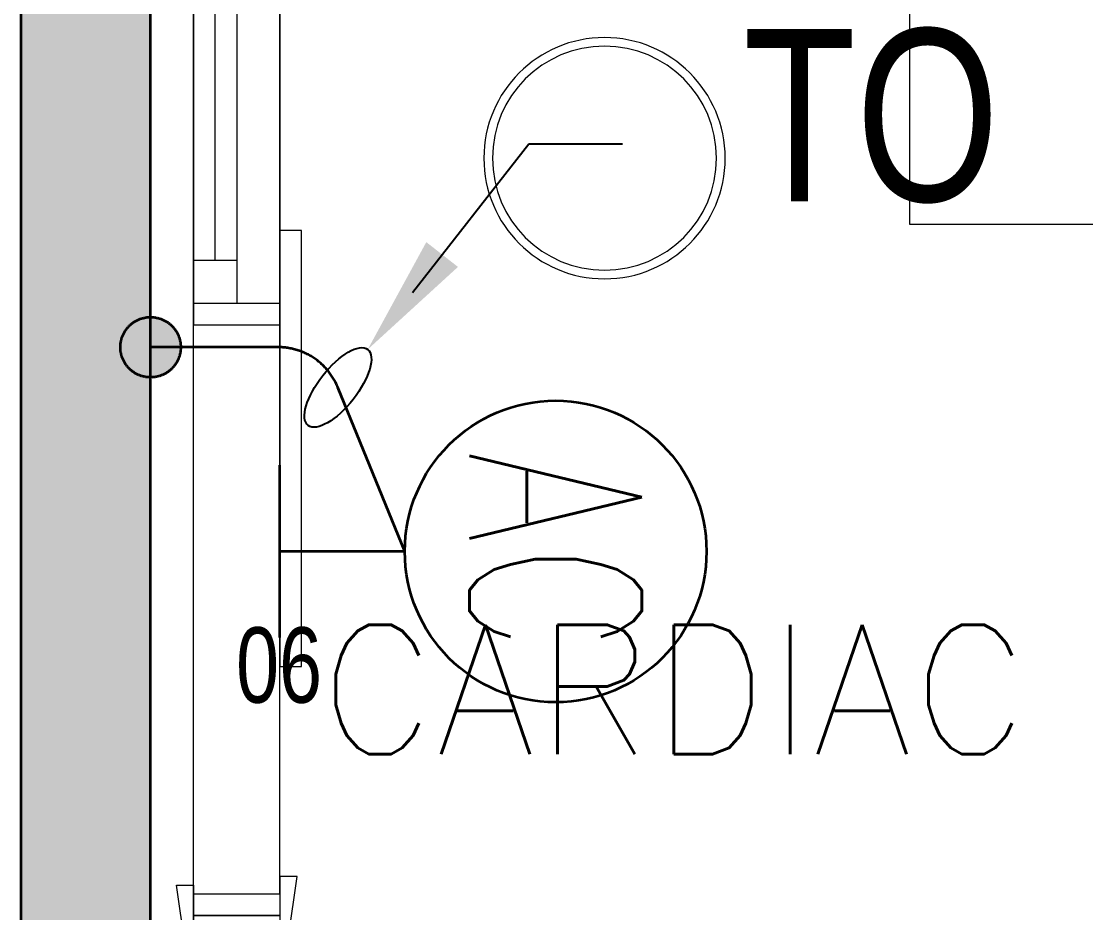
# Model space of a CAD drawing. Header units: inches. Extents: x -12418 to 242017, y -29325 to 19878.
# Drawn here: x 31150 to 32384, y -5289 to -4255 of the extents above; entities that cross this region are included whole.
import ezdxf
from ezdxf import colors
from ezdxf.entities.mleader import LeaderData, LeaderLine
from ezdxf.enums import TextEntityAlignment as Align
from ezdxf.math import Vec2, Vec3

# ---------------------------------------------------------------- set-up
doc = ezdxf.new("R2010")
doc.units = ezdxf.units.IN
doc.header["$LTSCALE"] = 25
doc.header["$MEASUREMENT"] = 0
doc.linetypes.add('DASHDOT', pattern=[25.4, 12.7, -6.35, 0, -6.35])
doc.linetypes.add('HIDDEN', pattern=[9.525, 6.35, -3.175])
doc.layers.get('0').update_dxf_attribs({"color": 8})
for name, color, linetype, lineweight in [('00-Ground Floor$0$72_EGR_BASE_TEXT', 252, 'Continuous', 5), ('00-Ground Floor$0$72_EGR_EQP_TAG', 142, 'Continuous', 5), ('00-Ground Floor$0$Aluminum', 251, 'Continuous', 5), ('00-Ground Floor$0$LOADING', 253, 'Continuous', 5), ('00-Ground Floor$0$Walls', 251, 'Continuous', 5), ('00-Ground Floor$0$Wooden Joinery', 251, 'Continuous', 5), ('E-LITE-CIRC', 6, 'Continuous', 25), ('E-LITE-CLNG-CNDT', 6, 'DASHDOT', 35), ('E-POWR-CIRC-NUMB', 6, 'Continuous', 25), ('E-POWR-CLNG-CNDT', 6, 'DASHDOT', 35), ('E-POWR-FLOR-CNDT', 6, 'HIDDEN', 25), ('E-POWR-WALL', 4, 'Continuous', 35), ('T-CABL-TRAY', 60, 'Continuous', 35)]:
    doc.layers.add(name, color=color, linetype=linetype, lineweight=lineweight)
doc.layers.add('E-POWR-IDEN', color=101, linetype='Continuous')
doc.styles.add('00-Ground Floor$0$SIMPLEX', font='SIMPLEX.shx', dxfattribs={"height": 150})
doc.styles.add('00-Ground Floor$0$X3G_ENTITY_257CFD', font='swisscl.ttf', dxfattribs={"height": 200})
doc.styles.add('DC_Simplex', font='SIMPLEX.shx', dxfattribs={"width": 0.7})

# ---------------------------------------------------------------- blocks, each defined once
blk = doc.blocks.new('00-Ground Floor$0$A$C72370EFE')
at = {"layer": '00-Ground Floor$0$Wooden Joinery'}
for p, q in [((-0.01, -0.03), (-0.01, -0.07)), ((0, -0.03), (-0.01, -0.03)), ((0.04, -0.03), (0.05, -0.03)), ((0.05, -0.03), (0.05, -0.07)), ((-0.01, -0.04), (-0.02, -0.04)), ((0.05, -0.04), (0.06, -0.04)), ((-0.01, -0.06), (-0.02, -0.06)), ((0.05, -0.06), (0.06, -0.06)), ((-0.05, -0.07), (-0.05, -0.16)), ((-0.03, -0.07), (-0.03, -0.16)), ((0, -0.07), (-0.01, -0.07)), ((0.04, -0.07), (0.05, -0.07)), ((0.07, -0.07), (0.07, -0.16)), ((0.09, -0.07), (0.09, -0.16)), ((-0.01, -0.17), (-0.02, -0.17)), ((-0.01, -0.17), (-0.01, -0.19)), ((0.05, -0.17), (0.06, -0.17)), ((0.05, -0.17), (0.05, -0.19)), ((-0.01, -0.19), (-0.02, -0.19)), ((0.05, -0.19), (0.06, -0.19))]:
    blk.add_line(p, q, dxfattribs=at)
for centre, radius, start, end in [((-0.02, -0.07), 0.03, 90, 180), ((0.06, -0.07), 0.03, 0, 90), ((-0.02, -0.07), 0.01, 90, 180), ((0.06, -0.07), 0.01, 0, 90), ((-0.02, -0.16), 0.03, 180, 270), ((-0.02, -0.16), 0.01, 180, 270), ((0.06, -0.16), 0.01, 270, 0), ((0.06, -0.16), 0.03, 270, 0)]:
    blk.add_arc(centre, radius, start, end, dxfattribs=at)
blk = doc.blocks.new('00-Ground Floor$0$A$C5DAD61B4')
at = {"layer": '00-Ground Floor$0$Wooden Joinery'}
for points in [[(80, 959.1), (80, 969.1), (10, 979.1), (10, 959.1)], [(940, 959.1), (940, 969.1), (1010, 979.1), (1010, 959.1)], [(70, 859.1), (70, 849.1), (0, 839.1), (0, 859.1)], [(120, 859.1), (120, 0), (80, 0), (80, 859.1)], [(950, 859.1), (950, 849.1), (1020, 839.1), (1020, 859.1)]]:
    blk.add_lwpolyline(points, close=True, dxfattribs=at)
for points in [[(45, 859.1), (45, 959.1), (20, 959.1), (20, 859.1), (45, 859.1)], [(45, 859.1), (80, 859.1), (80, 899.1), (90, 899.1), (90, 959.1), (45, 959.1), (45, 859.1)], [(975, 859.1), (940, 859.1), (940, 899.1), (930, 899.1), (930, 959.1), (975, 959.1), (975, 859.1)], [(975, 859.1), (975, 959.1), (1000, 959.1), (1000, 859.1), (975, 859.1)]]:
    blk.add_lwpolyline(points, dxfattribs=at)
blk.add_arc((80, 859.1), 860, 272.666, 0, dxfattribs=at)
at = {"layer": '00-Ground Floor$0$Wooden Joinery', "xscale": 999.9999999998854, "yscale": 999.9999999998854, "zscale": 999.9999999998854, "rotation": 180}
blk.add_blockref('00-Ground Floor$0$A$C72370EFE', (120, 0), dxfattribs=at)
blk = doc.blocks.new('00-Ground Floor$0$WM00001-P')
at = {"layer": '00-Ground Floor$0$LOADING'}
for radius in [0.14, 0.13]:
    blk.add_circle((0, 0), radius, dxfattribs=at)
blk = doc.blocks.new('00-Ground Floor$0$GF21043-P')
at = {"color": 0}
for p, q in [((-0.8, 0.75), (-0.8, 0)), ((-0.8, 0), (0.8, 0))]:
    blk.add_line(p, q, dxfattribs=at)
blk = doc.blocks.new('00-Ground Floor$0$A$C37be4daf')
at = {"layer": '00-Ground Floor$0$Aluminum'}
for p, q in [((1416, 598.2), (216, 598.2)), ((241, 498.2), (241, 598.2)), ((291, 548.2), (291, 598.2)), ((291, 573.2), (1341, 573.2)), ((1391, 548.2), (241, 548.2)), ((1416, 498.2), (216, 498.2))]:
    blk.add_line(p, q, dxfattribs=at)
at = {"layer": '00-Ground Floor$0$Walls'}
blk.add_line((216, 498.2), (216, 598.2), dxfattribs=at)
blk = doc.blocks.new('00-Ground Floor')
at = {"layer": '00-Ground Floor$0$LOADING', "elevation": 0}
blk.add_lwpolyline([(31449.5, -5003.5), (31474.5, -5003.5), (31474.5, -4497.5), (31449.5, -4497.5), (31449.5, -5003.5)], dxfattribs=at)
at = {"layer": '00-Ground Floor$0$Walls'}
for p, q in [((31349.5, -5267.4, 0), (31349.5, -2747.4, 0)), ((31449.5, -5267.4, 0), (31449.5, -2847.4, 0)), ((31349.5, -5267.4, 0), (31449.5, -5267.4, 0))]:
    blk.add_line(p, q, dxfattribs=at)
at = {"rotation": 90}
blk.add_blockref('00-Ground Floor$0$A$C37be4daf', (31947.7, -4823.4, 0), dxfattribs=at)
at = {"layer": '00-Ground Floor$0$LOADING', "extrusion": (-2.34183e-18, -2.24019e-05, 1), "xscale": -1000, "yscale": 1000, "zscale": 1000, "rotation": 270}
blk.add_blockref('00-Ground Floor$0$GF21043-P', (32180.4, -3690.7, 0.1), dxfattribs=at)
at = {"layer": '00-Ground Floor$0$LOADING', "extrusion": (2.33844e-18, 2.24019e-05, -1), "xscale": 1000, "yscale": 1000, "zscale": 1000, "rotation": 90.0000000000004}
blk.add_blockref('00-Ground Floor$0$WM00001-P', (-31826.2, -4413.6, -0.1), dxfattribs=at)
at = {"layer": '00-Ground Floor$0$Wooden Joinery', "rotation": 89.99999999999999}
blk.add_blockref('00-Ground Floor$0$A$C5DAD61B4', (32308.6, -6267.4, 0), dxfattribs=at)
at = {"layer": '00-Ground Floor$0$72_EGR_BASE_TEXT', "insert": (33549, -4955.2), "char_height": 150, "attachment_point": 2, "style": '00-Ground Floor$0$SIMPLEX'}
blk.add_mtext('CARDIAC CONSULT/EXAM ROOM/ECG (2)', dxfattribs=at)
at = {"layer": '00-Ground Floor$0$72_EGR_EQP_TAG', "insert": (31448.6, -4958.1, 0), "char_height": 87.47, "attachment_point": 2, "style": '00-Ground Floor$0$X3G_ENTITY_257CFD'}
blk.add_mtext('06', dxfattribs=at)
blk = doc.blocks.new('*U35')
for p, q in [((0, -1), (0, 1)), ((1.45, 0), (0, 0))]:
    blk.add_line(p, q)
blk.add_circle((3.2, 0), 1.75)
at = {"layer": 'E-POWR-CIRC-NUMB', "style": 'DC_Simplex', "width": 0.7, "flags": 8}
blk.add_attdef('CIRCUIT', (3.364, 5.671), '', height=2, rotation=360, dxfattribs=at)
at = {"layer": 'E-POWR-IDEN', "style": 'DC_Simplex', "width": 0.7, "flags": 8}
blk.add_attdef('TYPE', text='', height=2, rotation=270, dxfattribs=at).set_placement((3.2, 0), align=Align.MIDDLE_CENTER)
blk = doc.blocks.new('*U49')
at = {"lineweight": 0}
h = blk.add_hatch(dxfattribs=at)
h.set_pattern_fill('HEX', color=253, scale=8, angle=180, style=0)
h.set_pattern_definition([(180, (-24050.41, -3e-10), (6e-13, -43.99409), [25.4, -50.8]), (300, (-24050.41, -3e-10), (38.1, 21.997045), [25.4, -50.8]), (240, (-24075.81, -3e-10), (38.1, -21.997045), [25.4, -50.8])])
h.paths.add_polyline_path([(-10603.6, 150), (-10603.6, 0), (0, 0), (0, 150)])
at = {"color": 0}
for p, q in [((0, 150), (-10603.6, 150)), ((0, 0), (-10603.6, 0))]:
    blk.add_line(p, q, dxfattribs=at)
blk = doc.blocks.new('A$C767e6835')
at = {"layer": 'T-CABL-TRAY', "linetype": 'Continuous', "rotation": 270}
blk.add_blockref('*U49', (11050, -9003.6), dxfattribs=at)
blk = doc.blocks.new('ARR0W')
at = {"color": 45}
blk.add_ellipse((0, 0), major_axis=(0.4, 0), ratio=0.4, dxfattribs=at)
at = {"color": 45, "ltscale": 0.5}
blk.add_solid([(-1.4, 0.1667), (-0.4, 0), (-1.4, -0.1667)], dxfattribs=at)

msp = doc.modelspace()

# ---------------------------------------------------------------- hatches: boundary and pattern name
at = {"layer": 'E-POWR-CLNG-CNDT'}
h = msp.add_hatch(color=256, dxfattribs=at)
h.dxf.hatch_style = 1
h.paths.add_polyline_path([(31264.5, -4633, 1), (31334.5, -4633, 1)])

# ---------------------------------------------------------------- linework, layer by layer
at = {"layer": 'E-POWR-CLNG-CNDT', "elevation": 0}
msp.add_lwpolyline([(31594.5, -4870), (31516.9, -4679.7, 0.304878), (31447.4, -4633), (31299.5, -4633)], format="xyb", dxfattribs=at)
at = {"layer": 'E-POWR-CLNG-CNDT'}
msp.add_circle((31299.5, -4633, 0), 35, dxfattribs=at)

# ---------------------------------------------------------------- block references
at = {"layer": 'E-LITE-CLNG-CNDT'}
msp.add_blockref('00-Ground Floor', (0, 0), dxfattribs=at)
at = {"layer": 'E-POWR-FLOR-CNDT'}
msp.add_blockref('A$C767e6835', (20099.5, -2847.4, 0), dxfattribs=at)
at = {"layer": 'E-POWR-WALL', "xscale": 100, "yscale": 100, "zscale": 100}
msp.add_blockref('*U35', (31449.5, -4870, 0), dxfattribs=at).add_auto_attribs({'TYPE': 'AC'})

# ---------------------------------------------------------------- leaders
at = {"layer": 'E-LITE-CIRC'}
ml = msp.add_multileader_mtext('Standard', dxfattribs=at)
ml.set_content('{\\Fdc_el_romans|c0;\\W0.8;TO\\Fromans|c0; \\Fsimplex|c0;PP-G\\Fdc_el_romans|c0;F\\Fsimplex|c0;/M31}', color=256, style='DC_Simplex')
ml.set_leader_properties()
ml.set_arrow_properties(name='ARR0W')
ml.build(insert=Vec2(0, 0))
ml.multileader.update_dxf_attribs({"dogleg_length": 200, "arrow_head_size": 140, "scale": 100})
ctx = ml.context
ctx.base_point, ctx.scale, ctx.char_height, ctx.arrow_head_size, ctx.landing_gap_size, ctx.plane_origin, ctx.plane_x_axis, ctx.plane_y_axis = Vec3(31847.2, -4397, 0), 100, 200, 140, 140, Vec3(42037.3, -9069.8, 0), Vec3(1, 0.000001, 0), Vec3(-0.000001, 1, 0)
notes = []
notes.append((ctx, [(0, (1, 1, 0), (31738.4, -4397, 0), (1, 0.000001, 0), 108.8, [(0, [(31516.9, -4679.7, 0)], 0, [])])]))
ctx.mtext.insert, ctx.mtext.text_direction, ctx.mtext.rotation, ctx.mtext.flow_direction = Vec3(31987.2, -4263.6, 0), Vec3(1, 0.000001, 0), 0.000001, 5
for ctx, leaders in notes:
    for number, flags, end, landing, length, lines in leaders:
        leader = LeaderData()
        leader.index, (leader.has_last_leader_line, leader.has_dogleg_vector, leader.attachment_direction) = number, flags
        leader.last_leader_point, leader.dogleg_vector, leader.dogleg_length = Vec3(end), Vec3(landing), length
        for number, points, colour, breaks in lines:
            line = LeaderLine()
            line.index, line.vertices, line.color, line.breaks = number, Vec3.list(points), colors.encode_raw_color(colour), breaks
            leader.lines.append(line)
        ctx.leaders.append(leader)

doc.saveas('drawing.dxf')
